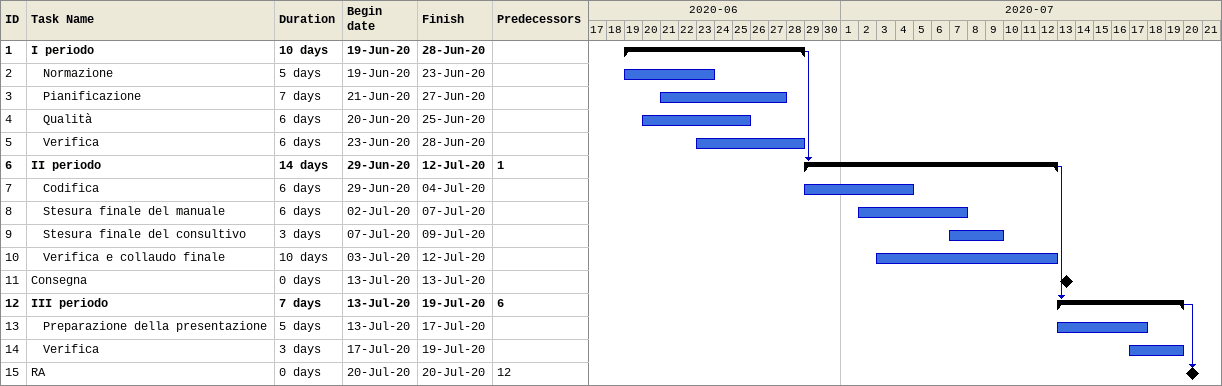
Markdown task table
| ID | Level | Task | Duration | Start | Finish | Predecessors |
|---|---|---|---|---|---|---|
| 1 | 1 | **I periodo** | 10d | 2020-06-19 | 2020-06-28 |  |
| 2 | 2 | Normazione | 5d | 2020-06-19 | 2020-06-23 |  |
| 3 | 2 | Pianificazione | 7d | 2020-06-21 | 2020-06-27 |  |
| 4 | 2 | Qualità | 6d | 2020-06-20 | 2020-06-25 |  |
| 5 | 2 | Verifica | 6d | 2020-06-23 | 2020-06-28 |  |
| 6 | 1 | **II periodo** | 14d | 2020-06-29 | 2020-07-12 | 1 |
| 7 | 2 | Codifica | 6d | 2020-06-29 | 2020-07-04 |  |
| 8 | 2 | Stesura finale del manuale | 6d | 2020-07-02 | 2020-07-07 |  |
| 9 | 2 | Stesura finale del consultivo | 3d | 2020-07-07 | 2020-07-09 |  |
| 10 | 2 | Verifica e collaudo finale | 10d | 2020-07-03 | 2020-07-12 |  |
| 11 | 1 | Consegna | 0d | 2020-07-13 | 2020-07-13 |  |
| 12 | 1 | **III periodo** | 7d | 2020-07-13 | 2020-07-19 | 6 |
| 13 | 2 | Preparazione della presentazione | 5d | 2020-07-13 | 2020-07-17 |  |
| 14 | 2 | Verifica | 3d | 2020-07-17 | 2020-07-19 |  |
| 15 | 1 | RA | 0d | 2020-07-20 | 2020-07-20 | 12 |
